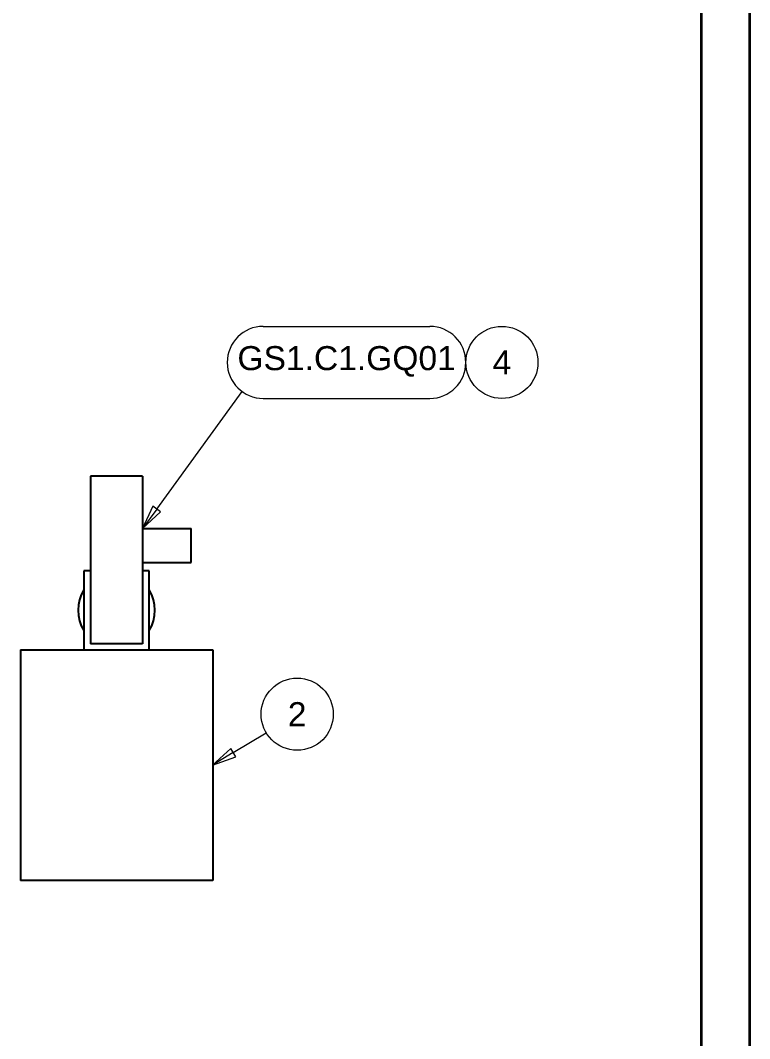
# Model space of a CAD drawing. Header units: millimetres. Extents: x -360063 to 84100, y -179792 to 59400.
# Drawn here: x 76516 to 84100, y 38223 to 48812 of the extents above; entities that cross this region are included whole.
import ezdxf

# ---------------------------------------------------------------- set-up
doc = ezdxf.new("R2010")
doc.units = ezdxf.units.MM
doc.header["$LTSCALE"] = 100
doc.layers.get('0').update_dxf_attribs({"lineweight": 18})
for name, color, linetype, lineweight in [('Border', 7, 'Continuous', 35), ('Symbol', 7, 'Continuous', 18), ('Visible', 7, 'Continuous', 25)]:
    doc.layers.add(name, color=color, linetype=linetype, lineweight=lineweight)
doc.styles.add('Note Text', font='arial.ttf')

# ---------------------------------------------------------------- blocks, each defined once
blk = doc.blocks.new('Borders Bigadan Border')
at = {"layer": 'Border'}
for p, q in [((841, 594), (841, 0)), ((836, 5), (836, 589))]:
    blk.add_line(p, q, dxfattribs=at)
blk = doc.blocks.new('Balloon1')
at = {"layer": 'Symbol'}
for p, q in [((787.31, 411.97), (790.74, 414.04)), ((787.05, 412.4), (785.16, 410.68)), ((787.31, 411.97), (785.16, 410.68)), ((787.56, 411.54), (787.05, 412.4)), ((785.16, 410.68), (787.56, 411.54))]:
    blk.add_line(p, q, dxfattribs=at)
at = {"layer": 'Symbol', "flags": 128}
blk.add_lwpolyline([(787.05, 412.4), (785.16, 410.68), (787.56, 411.54), (787.05, 412.4)], dxfattribs=at)
at = {"layer": 'Symbol'}
blk.add_circle((793.95, 415.97), 3.75, dxfattribs=at)
blk.add_solid([(787.05, 412.4), (785.16, 410.68), (787.56, 411.54), (787.05, 412.4)], dxfattribs=at)
at = {"layer": 'Symbol', "insert": (793.95, 415.97), "char_height": 2.5, "attachment_point": 5, "style": 'Note Text'}
blk.add_mtext('2', dxfattribs=at)
blk = doc.blocks.new('Balloon5')
at = {"layer": 'Symbol'}
for p, q in [((790.43, 456.3), (807.74, 456.3)), ((779.34, 437.3), (788.23, 449.53)), ((790.43, 448.8), (807.74, 448.8)), ((778.94, 437.6), (777.87, 435.28)), ((779.34, 437.3), (777.87, 435.28)), ((779.75, 437.01), (778.94, 437.6)), ((777.87, 435.28), (779.75, 437.01))]:
    blk.add_line(p, q, dxfattribs=at)
at = {"layer": 'Symbol', "flags": 128}
blk.add_lwpolyline([(778.94, 437.6), (777.87, 435.28), (779.75, 437.01), (778.94, 437.6)], dxfattribs=at)
at = {"layer": 'Symbol'}
blk.add_circle((815.24, 452.55), 3.75, dxfattribs=at)
for centre, start, end in [((790.43, 452.55), 90, 270), ((807.74, 452.55), 270, 90)]:
    blk.add_arc(centre, 3.75, start, end, dxfattribs=at)
blk.add_solid([(778.94, 437.6), (777.87, 435.28), (779.75, 437.01), (778.94, 437.6)], dxfattribs=at)
at = {"layer": 'Symbol', "char_height": 2.5, "attachment_point": 5, "style": 'Note Text'}
for s, insert in [('GS1.C1.GQ01', (799.09, 452.65)), ('4', (815.24, 452.55))]:
    blk.add_mtext(s, dxfattribs=dict(at, insert=insert))

msp = doc.modelspace()

# ---------------------------------------------------------------- linework, layer by layer
at = {"layer": 'Visible'}
for p, q in [((77787.47, 44071.75), (77245.47, 44071.75)), ((77245.47, 44071.73), (77245.47, 42327.89)), ((77787.47, 44071.73), (77787.47, 42327.89)), ((77787.47, 43527.89), (78293.47, 43527.89)), ((78293.47, 43175.89), (78293.47, 43527.89)), ((77787.47, 43175.89), (78293.47, 43175.89)), ((77245.47, 43087.89), (77176.47, 43087.89)), ((77176.47, 43087.89), (77176.47, 42267.89)), ((77856.47, 43087.89), (77787.47, 43087.89)), ((77856.47, 42267.89), (77856.47, 43087.89)), ((76516.47, 42267.89), (78516.47, 42267.89)), ((76516.47, 42267.89), (76516.47, 39867.89)), ((77787.47, 42327.89), (77245.47, 42327.89)), ((78516.47, 42267.89), (78516.47, 39867.89)), ((78516.47, 39867.89), (76516.47, 39867.89))]:
    msp.add_line(p, q, dxfattribs=at)
for start, end in [(148.211669, 211.788331), (328.211669, 31.788331)]:
    msp.add_arc((77516.47, 42677.89), 400, start, end, dxfattribs=at)

# ---------------------------------------------------------------- block references
at = {"xscale": 100, "yscale": 100, "zscale": 100}
msp.add_blockref('Borders Bigadan Border', (0, 0), dxfattribs=at)
at = {"layer": 'Symbol', "xscale": 100, "yscale": 100, "zscale": 100}
for name in ['Balloon5', 'Balloon1']:
    msp.add_blockref(name, (0, 0), dxfattribs=at)

doc.saveas('drawing.dxf')
